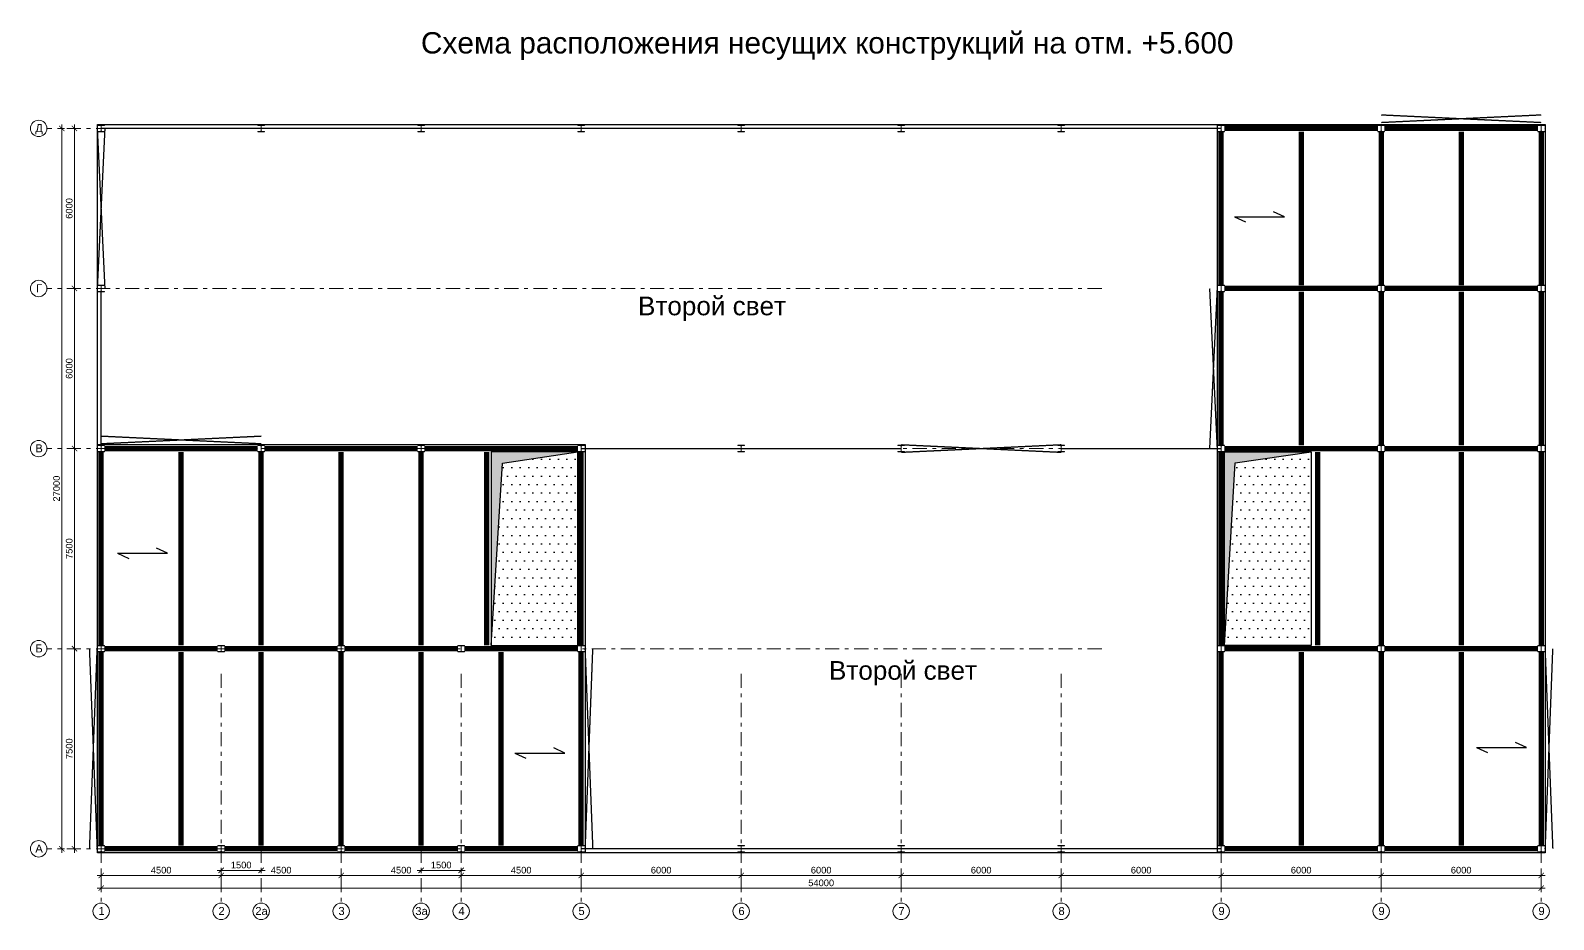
# Model space of a CAD drawing. Header units: millimetres. Extents: x -2648 to 2168491, y -277796 to 297800.
# Drawn here: x -2648 to 54466, y 89917 to 123238 of the extents above; entities that cross this region are included whole.
import ezdxf
from ezdxf.enums import TextEntityAlignment as Align

# ---------------------------------------------------------------- set-up
doc = ezdxf.new("R2010")
doc.units = ezdxf.units.MM
doc.linetypes.add('Штрихштриховая', pattern=[1093.611073, 529.166651, -211.666656, 141.111112, -211.666656])
doc.layers.get('0').update_dxf_attribs({"lineweight": 0})
doc.layers.get('Defpoints').update_dxf_attribs({"color": 252})
doc.layers.add('Axes', color=1, linetype='Continuous')
doc.layers.add('Text', color=7, linetype='Continuous')
for name, color, linetype, lineweight in [('Beams main', 162, 'Continuous', 30), ('Beams secondary', 1, 'Continuous', 30), ('Bracing', 6, 'Continuous', 0), ('Columns', 7, 'Continuous', 0), ('Dimension axis', 152, 'Continuous', 0), ('я_12', 1, 'Continuous', 20)]:
    doc.layers.add(name, color=color, linetype=linetype, lineweight=lineweight)
doc.styles.add('SPDS', font='romans.shx', dxfattribs={"width": 0.8, "oblique": 10})
doc.styles.get("Standard").update_dxf_attribs({"font": 'arial.ttf'})
doc.dimstyles.new('ARKO_TICK', dxfattribs={"dimscale": 100, "dimtxt": 2, "dimasz": 2, "dimexe": 1, "dimexo": 1, "dimgap": 1, "dimtad": 1, "dimdec": 0, "dimzin": 0, "dimdsep": 46, "dimtxsty": 'SPDS', "dimblk": 'OBLIQUE', "dimcen": 2, "dimdle": 1.5, "dimclrd": 256, "dimclre": 256, "dimclrt": 256, "dimadec": 6, "dimazin": 0, "dimtfac": 1, "dimtdec": 0, "dimtix": 1, "dimtmove": 1, "dimatfit": 3, "dimfxl": 1, "dimfxlon": 1, "dimtolj": 1, "dimtzin": 0, "dimarcsym": 0})

# ---------------------------------------------------------------- blocks, each defined once
blk = doc.blocks.new('_ArchTick')
at = {"color": 0, "linetype": 'ByBlock', "const_width": 0.15}
blk.add_lwpolyline([(-0.5, -0.5), (0.5, 0.5)], dxfattribs=at)
blk = doc.blocks.new('*D165')
at = {"layer": 'Defpoints', "color": 0, "lineweight": -2, "ltscale": 100, "transparency": 16777216}
for p in [(3, 91935), (54003, 91935), (54003, 91093)]:
    blk.add_point(p, dxfattribs=at)
at = {"layer": 'Dimension axis', "ltscale": 100, "transparency": 16777216}
for p, q in [((-147, 91093), (54153, 91093)), ((3, 91193), (3, 90993)), ((54003, 91193), (54003, 90993))]:
    blk.add_line(p, q, dxfattribs=at)
at = {"layer": 'Dimension axis', "ltscale": 100, "transparency": 16777216, "xscale": 200, "yscale": 200, "zscale": 200, "rotation": 180}
blk.add_blockref('_ArchTick', (3, 91093), dxfattribs=at)
at = {"layer": 'Dimension axis', "ltscale": 100, "transparency": 16777216, "xscale": 200, "yscale": 200, "zscale": 200}
blk.add_blockref('_ArchTick', (54003, 91093), dxfattribs=at)
at = {"layer": 'Dimension axis', "ltscale": 100, "transparency": 16777216, "insert": (27003, 91290), "char_height": 300, "attachment_point": 5, "bg_fill": 3, "box_fill_scale": 1.1, "bg_fill_color": 256, "bg_fill_true_color": 13158600, "bg_fill_transparency": 0}
blk.add_mtext('\\A1;{\\H0.83333x;54000}', dxfattribs=at)
blk = doc.blocks.new('*D166')
at = {"layer": 'Defpoints', "color": 0, "lineweight": -2, "ltscale": 100, "transparency": 16777216}
for p in [(3, 91935), (3, 91568), (4503, 91935)]:
    blk.add_point(p, dxfattribs=at)
at = {"layer": 'Dimension axis', "ltscale": 100, "transparency": 16777216}
for p, q in [((4653, 91568), (-147, 91568)), ((3, 91668), (3, 91468)), ((4503, 91668), (4503, 91468))]:
    blk.add_line(p, q, dxfattribs=at)
at = {"layer": 'Dimension axis', "ltscale": 100, "transparency": 16777216, "xscale": 200, "yscale": 200, "zscale": 200, "rotation": 180}
blk.add_blockref('_ArchTick', (3, 91568), dxfattribs=at)
at = {"layer": 'Dimension axis', "ltscale": 100, "transparency": 16777216, "xscale": 200, "yscale": 200, "zscale": 200}
blk.add_blockref('_ArchTick', (4503, 91568), dxfattribs=at)
at = {"layer": 'Dimension axis', "ltscale": 100, "transparency": 16777216, "insert": (2253, 91766), "char_height": 300, "attachment_point": 5, "bg_fill": 3, "box_fill_scale": 1.1, "bg_fill_color": 256, "bg_fill_true_color": 13158600, "bg_fill_transparency": 0}
blk.add_mtext('\\A1;{\\H0.83333x;4500}', dxfattribs=at)
blk = doc.blocks.new('*U249')
at = {"layer": 'я_12', "linetype": 'Штрихштриховая'}
blk.add_line((0, 8594), (0, 0), dxfattribs=at)
at = {"layer": 'я_12', "linetype": 'Continuous', "ltscale": 5}
blk.add_circle((0, -308), 308, dxfattribs=at)
blk = doc.blocks.new('*D168')
at = {"layer": 'Defpoints', "color": 0, "lineweight": -2, "ltscale": 100, "transparency": 16777216}
for p in [(4503, 91935), (4503, 91568), (9003, 91935)]:
    blk.add_point(p, dxfattribs=at)
at = {"layer": 'Dimension axis', "ltscale": 100, "transparency": 16777216}
for p, q in [((9153, 91568), (4353, 91568)), ((4503, 91668), (4503, 91468)), ((9003, 91668), (9003, 91468))]:
    blk.add_line(p, q, dxfattribs=at)
at = {"layer": 'Dimension axis', "ltscale": 100, "transparency": 16777216, "xscale": 200, "yscale": 200, "zscale": 200, "rotation": 180}
blk.add_blockref('_ArchTick', (4503, 91568), dxfattribs=at)
at = {"layer": 'Dimension axis', "ltscale": 100, "transparency": 16777216, "xscale": 200, "yscale": 200, "zscale": 200}
blk.add_blockref('_ArchTick', (9003, 91568), dxfattribs=at)
at = {"layer": 'Dimension axis', "ltscale": 100, "transparency": 16777216, "insert": (6753, 91766), "char_height": 300, "attachment_point": 5, "bg_fill": 3, "box_fill_scale": 1.1, "bg_fill_color": 256, "bg_fill_true_color": 13158600, "bg_fill_transparency": 0}
blk.add_mtext('\\A1;{\\H0.83333x;4500}', dxfattribs=at)
blk = doc.blocks.new('*D169')
at = {"layer": 'Defpoints', "color": 0, "lineweight": -2, "ltscale": 100, "transparency": 16777216}
for p in [(9003, 91935), (9003, 91568), (13503, 91935)]:
    blk.add_point(p, dxfattribs=at)
at = {"layer": 'Dimension axis', "ltscale": 100, "transparency": 16777216}
for p, q in [((13653, 91568), (8853, 91568)), ((9003, 91668), (9003, 91468)), ((13503, 91668), (13503, 91468))]:
    blk.add_line(p, q, dxfattribs=at)
at = {"layer": 'Dimension axis', "ltscale": 100, "transparency": 16777216, "xscale": 200, "yscale": 200, "zscale": 200, "rotation": 180}
blk.add_blockref('_ArchTick', (9003, 91568), dxfattribs=at)
at = {"layer": 'Dimension axis', "ltscale": 100, "transparency": 16777216, "xscale": 200, "yscale": 200, "zscale": 200}
blk.add_blockref('_ArchTick', (13503, 91568), dxfattribs=at)
at = {"layer": 'Dimension axis', "ltscale": 100, "transparency": 16777216, "insert": (11253, 91766), "char_height": 300, "attachment_point": 5, "bg_fill": 3, "box_fill_scale": 1.1, "bg_fill_color": 256, "bg_fill_true_color": 13158600, "bg_fill_transparency": 0}
blk.add_mtext('\\A1;{\\H0.83333x;4500}', dxfattribs=at)
blk = doc.blocks.new('*D170')
at = {"layer": 'Defpoints', "color": 0, "lineweight": -2, "ltscale": 100, "transparency": 16777216}
for p in [(13503, 91935), (13503, 91568), (18003, 91935)]:
    blk.add_point(p, dxfattribs=at)
at = {"layer": 'Dimension axis', "ltscale": 100, "transparency": 16777216}
for p, q in [((18153, 91568), (13353, 91568)), ((13503, 91668), (13503, 91468)), ((18003, 91668), (18003, 91468))]:
    blk.add_line(p, q, dxfattribs=at)
at = {"layer": 'Dimension axis', "ltscale": 100, "transparency": 16777216, "xscale": 200, "yscale": 200, "zscale": 200, "rotation": 180}
blk.add_blockref('_ArchTick', (13503, 91568), dxfattribs=at)
at = {"layer": 'Dimension axis', "ltscale": 100, "transparency": 16777216, "xscale": 200, "yscale": 200, "zscale": 200}
blk.add_blockref('_ArchTick', (18003, 91568), dxfattribs=at)
at = {"layer": 'Dimension axis', "ltscale": 100, "transparency": 16777216, "insert": (15753, 91766), "char_height": 300, "attachment_point": 5, "bg_fill": 3, "box_fill_scale": 1.1, "bg_fill_color": 256, "bg_fill_true_color": 13158600, "bg_fill_transparency": 0}
blk.add_mtext('\\A1;{\\H0.83333x;4500}', dxfattribs=at)
blk = doc.blocks.new('*D171')
at = {"layer": 'Defpoints', "color": 0, "lineweight": -2, "ltscale": 100, "transparency": 16777216}
for p in [(18003, 91935), (18003, 91568), (24003, 91935)]:
    blk.add_point(p, dxfattribs=at)
at = {"layer": 'Dimension axis', "ltscale": 100, "transparency": 16777216}
for p, q in [((24153, 91568), (17853, 91568)), ((18003, 91668), (18003, 91468)), ((24003, 91668), (24003, 91468))]:
    blk.add_line(p, q, dxfattribs=at)
at = {"layer": 'Dimension axis', "ltscale": 100, "transparency": 16777216, "xscale": 200, "yscale": 200, "zscale": 200, "rotation": 180}
blk.add_blockref('_ArchTick', (18003, 91568), dxfattribs=at)
at = {"layer": 'Dimension axis', "ltscale": 100, "transparency": 16777216, "xscale": 200, "yscale": 200, "zscale": 200}
blk.add_blockref('_ArchTick', (24003, 91568), dxfattribs=at)
at = {"layer": 'Dimension axis', "ltscale": 100, "transparency": 16777216, "insert": (21003, 91766), "char_height": 300, "attachment_point": 5, "bg_fill": 3, "box_fill_scale": 1.1, "bg_fill_color": 256, "bg_fill_true_color": 13158600, "bg_fill_transparency": 0}
blk.add_mtext('\\A1;{\\H0.83333x;6000}', dxfattribs=at)
blk = doc.blocks.new('*D172')
at = {"layer": 'Defpoints', "color": 0, "lineweight": -2, "ltscale": 100, "transparency": 16777216}
for p in [(24003, 91935), (24003, 91568), (30003, 91935)]:
    blk.add_point(p, dxfattribs=at)
at = {"layer": 'Dimension axis', "ltscale": 100, "transparency": 16777216}
for p, q in [((30153, 91568), (23853, 91568)), ((24003, 91668), (24003, 91468)), ((30003, 91668), (30003, 91468))]:
    blk.add_line(p, q, dxfattribs=at)
at = {"layer": 'Dimension axis', "ltscale": 100, "transparency": 16777216, "xscale": 200, "yscale": 200, "zscale": 200, "rotation": 180}
blk.add_blockref('_ArchTick', (24003, 91568), dxfattribs=at)
at = {"layer": 'Dimension axis', "ltscale": 100, "transparency": 16777216, "xscale": 200, "yscale": 200, "zscale": 200}
blk.add_blockref('_ArchTick', (30003, 91568), dxfattribs=at)
at = {"layer": 'Dimension axis', "ltscale": 100, "transparency": 16777216, "insert": (27003, 91766), "char_height": 300, "attachment_point": 5, "bg_fill": 3, "box_fill_scale": 1.1, "bg_fill_color": 256, "bg_fill_true_color": 13158600, "bg_fill_transparency": 0}
blk.add_mtext('\\A1;{\\H0.83333x;6000}', dxfattribs=at)
blk = doc.blocks.new('*D173')
at = {"layer": 'Defpoints', "color": 0, "lineweight": -2, "ltscale": 100, "transparency": 16777216}
for p in [(30003, 91935), (30003, 91568), (36003, 91935)]:
    blk.add_point(p, dxfattribs=at)
at = {"layer": 'Dimension axis', "ltscale": 100, "transparency": 16777216}
for p, q in [((36153, 91568), (29853, 91568)), ((30003, 91668), (30003, 91468)), ((36003, 91668), (36003, 91468))]:
    blk.add_line(p, q, dxfattribs=at)
at = {"layer": 'Dimension axis', "ltscale": 100, "transparency": 16777216, "xscale": 200, "yscale": 200, "zscale": 200, "rotation": 180}
blk.add_blockref('_ArchTick', (30003, 91568), dxfattribs=at)
at = {"layer": 'Dimension axis', "ltscale": 100, "transparency": 16777216, "xscale": 200, "yscale": 200, "zscale": 200}
blk.add_blockref('_ArchTick', (36003, 91568), dxfattribs=at)
at = {"layer": 'Dimension axis', "ltscale": 100, "transparency": 16777216, "insert": (33003, 91766), "char_height": 300, "attachment_point": 5, "bg_fill": 3, "box_fill_scale": 1.1, "bg_fill_color": 256, "bg_fill_true_color": 13158600, "bg_fill_transparency": 0}
blk.add_mtext('\\A1;{\\H0.83333x;6000}', dxfattribs=at)
blk = doc.blocks.new('*D174')
at = {"layer": 'Defpoints', "color": 0, "lineweight": -2, "ltscale": 100, "transparency": 16777216}
for p in [(36003, 91935), (36003, 91568), (42003, 91935)]:
    blk.add_point(p, dxfattribs=at)
at = {"layer": 'Dimension axis', "ltscale": 100, "transparency": 16777216}
for p, q in [((42153, 91568), (35853, 91568)), ((36003, 91668), (36003, 91468)), ((42003, 91668), (42003, 91468))]:
    blk.add_line(p, q, dxfattribs=at)
at = {"layer": 'Dimension axis', "ltscale": 100, "transparency": 16777216, "xscale": 200, "yscale": 200, "zscale": 200, "rotation": 180}
blk.add_blockref('_ArchTick', (36003, 91568), dxfattribs=at)
at = {"layer": 'Dimension axis', "ltscale": 100, "transparency": 16777216, "xscale": 200, "yscale": 200, "zscale": 200}
blk.add_blockref('_ArchTick', (42003, 91568), dxfattribs=at)
at = {"layer": 'Dimension axis', "ltscale": 100, "transparency": 16777216, "insert": (39003, 91766), "char_height": 300, "attachment_point": 5, "bg_fill": 3, "box_fill_scale": 1.1, "bg_fill_color": 256, "bg_fill_true_color": 13158600, "bg_fill_transparency": 0}
blk.add_mtext('\\A1;{\\H0.83333x;6000}', dxfattribs=at)
blk = doc.blocks.new('*D175')
at = {"layer": 'Defpoints', "color": 0, "lineweight": -2, "ltscale": 100, "transparency": 16777216}
for p in [(42003, 91935), (42003, 91568), (48003, 91935)]:
    blk.add_point(p, dxfattribs=at)
at = {"layer": 'Dimension axis', "ltscale": 100, "transparency": 16777216}
for p, q in [((48153, 91568), (41853, 91568)), ((42003, 91668), (42003, 91468)), ((48003, 91668), (48003, 91468))]:
    blk.add_line(p, q, dxfattribs=at)
at = {"layer": 'Dimension axis', "ltscale": 100, "transparency": 16777216, "xscale": 200, "yscale": 200, "zscale": 200, "rotation": 180}
blk.add_blockref('_ArchTick', (42003, 91568), dxfattribs=at)
at = {"layer": 'Dimension axis', "ltscale": 100, "transparency": 16777216, "xscale": 200, "yscale": 200, "zscale": 200}
blk.add_blockref('_ArchTick', (48003, 91568), dxfattribs=at)
at = {"layer": 'Dimension axis', "ltscale": 100, "transparency": 16777216, "insert": (45003, 91766), "char_height": 300, "attachment_point": 5, "bg_fill": 3, "box_fill_scale": 1.1, "bg_fill_color": 256, "bg_fill_true_color": 13158600, "bg_fill_transparency": 0}
blk.add_mtext('\\A1;{\\H0.83333x;6000}', dxfattribs=at)
blk = doc.blocks.new('*D176')
at = {"layer": 'Defpoints', "color": 0, "lineweight": -2, "ltscale": 100, "transparency": 16777216}
for p in [(48003, 91935), (48003, 91568), (54003, 91935)]:
    blk.add_point(p, dxfattribs=at)
at = {"layer": 'Dimension axis', "ltscale": 100, "transparency": 16777216}
for p, q in [((54153, 91568), (47853, 91568)), ((48003, 91668), (48003, 91468)), ((54003, 91668), (54003, 91468))]:
    blk.add_line(p, q, dxfattribs=at)
at = {"layer": 'Dimension axis', "ltscale": 100, "transparency": 16777216, "xscale": 200, "yscale": 200, "zscale": 200, "rotation": 180}
blk.add_blockref('_ArchTick', (48003, 91568), dxfattribs=at)
at = {"layer": 'Dimension axis', "ltscale": 100, "transparency": 16777216, "xscale": 200, "yscale": 200, "zscale": 200}
blk.add_blockref('_ArchTick', (54003, 91568), dxfattribs=at)
at = {"layer": 'Dimension axis', "ltscale": 100, "transparency": 16777216, "insert": (51003, 91766), "char_height": 300, "attachment_point": 5, "bg_fill": 3, "box_fill_scale": 1.1, "bg_fill_color": 256, "bg_fill_true_color": 13158600, "bg_fill_transparency": 0}
blk.add_mtext('\\A1;{\\H0.83333x;6000}', dxfattribs=at)
blk = doc.blocks.new('*D177')
at = {"layer": 'Defpoints', "color": 0, "lineweight": -2, "ltscale": 100, "transparency": 16777216}
for p in [(4503, 92126), (6003, 92126), (4503, 91759)]:
    blk.add_point(p, dxfattribs=at)
at = {"layer": 'Dimension axis', "ltscale": 100, "transparency": 16777216}
for p, q in [((6153, 91759), (4353, 91759)), ((4503, 91859), (4503, 91659)), ((6003, 91859), (6003, 91659))]:
    blk.add_line(p, q, dxfattribs=at)
at = {"layer": 'Dimension axis', "ltscale": 100, "transparency": 16777216, "xscale": 200, "yscale": 200, "zscale": 200, "rotation": 180}
blk.add_blockref('_ArchTick', (4503, 91759), dxfattribs=at)
at = {"layer": 'Dimension axis', "ltscale": 100, "transparency": 16777216, "xscale": 200, "yscale": 200, "zscale": 200}
blk.add_blockref('_ArchTick', (6003, 91759), dxfattribs=at)
at = {"layer": 'Dimension axis', "ltscale": 100, "transparency": 16777216, "insert": (5253, 91957), "char_height": 300, "attachment_point": 5, "bg_fill": 3, "box_fill_scale": 1.1, "bg_fill_color": 256, "bg_fill_true_color": 13158600, "bg_fill_transparency": 0}
blk.add_mtext('\\A1;{\\H0.83333x;1500}', dxfattribs=at)
blk = doc.blocks.new('*D178')
at = {"layer": 'Defpoints', "color": 0, "lineweight": -2, "ltscale": 100, "transparency": 16777216}
for p in [(12003, 92126), (13503, 92126), (12003, 91759)]:
    blk.add_point(p, dxfattribs=at)
at = {"layer": 'Dimension axis', "ltscale": 100, "transparency": 16777216}
for p, q in [((13653, 91759), (11853, 91759)), ((12003, 91859), (12003, 91659)), ((13503, 91859), (13503, 91659))]:
    blk.add_line(p, q, dxfattribs=at)
at = {"layer": 'Dimension axis', "ltscale": 100, "transparency": 16777216, "xscale": 200, "yscale": 200, "zscale": 200, "rotation": 180}
blk.add_blockref('_ArchTick', (12003, 91759), dxfattribs=at)
at = {"layer": 'Dimension axis', "ltscale": 100, "transparency": 16777216, "xscale": 200, "yscale": 200, "zscale": 200}
blk.add_blockref('_ArchTick', (13503, 91759), dxfattribs=at)
at = {"layer": 'Dimension axis', "ltscale": 100, "transparency": 16777216, "insert": (12753, 91957), "char_height": 300, "attachment_point": 5, "bg_fill": 3, "box_fill_scale": 1.1, "bg_fill_color": 256, "bg_fill_true_color": 13158600, "bg_fill_transparency": 0}
blk.add_mtext('\\A1;{\\H0.83333x;1500}', dxfattribs=at)
blk = doc.blocks.new('*D179')
at = {"layer": 'Defpoints', "color": 0, "lineweight": -2, "ltscale": 100, "transparency": 16777216}
for p in [(-1473, 119568), (-631, 119568), (-631, 92568)]:
    blk.add_point(p, dxfattribs=at)
at = {"layer": 'Dimension axis', "ltscale": 100, "transparency": 16777216}
for p, q in [((-1373, 119568), (-1573, 119568)), ((-1473, 92418), (-1473, 119718)), ((-1373, 92568), (-1573, 92568))]:
    blk.add_line(p, q, dxfattribs=at)
at = {"layer": 'Dimension axis', "ltscale": 100, "transparency": 16777216, "xscale": 200, "yscale": 200, "zscale": 200}
for p, rotation in [((-1473, 119568), 90), ((-1473, 92568), 270)]:
    blk.add_blockref('_ArchTick', p, dxfattribs=dict(at, rotation=rotation))
at = {"layer": 'Dimension axis', "ltscale": 100, "transparency": 16777216, "insert": (-1670, 106068), "char_height": 300, "attachment_point": 5, "rotation": 90, "bg_fill": 3, "box_fill_scale": 1.1, "bg_fill_color": 256, "bg_fill_true_color": 13158600, "bg_fill_transparency": 0}
blk.add_mtext('\\A1;{\\H0.83333x;27000}', dxfattribs=at)
blk = doc.blocks.new('*D180')
at = {"layer": 'Defpoints', "color": 0, "lineweight": -2, "ltscale": 100, "transparency": 16777216}
for p in [(-631, 100068), (-997, 92568), (-631, 92568)]:
    blk.add_point(p, dxfattribs=at)
at = {"layer": 'Dimension axis', "ltscale": 100, "transparency": 16777216}
for p, q in [((-897, 100068), (-1097, 100068)), ((-997, 100218), (-997, 92418)), ((-897, 92568), (-1097, 92568))]:
    blk.add_line(p, q, dxfattribs=at)
at = {"layer": 'Dimension axis', "ltscale": 100, "transparency": 16777216, "xscale": 200, "yscale": 200, "zscale": 200}
for p, rotation in [((-997, 100068), 90), ((-997, 92568), 270)]:
    blk.add_blockref('_ArchTick', p, dxfattribs=dict(at, rotation=rotation))
at = {"layer": 'Dimension axis', "ltscale": 100, "transparency": 16777216, "insert": (-1195, 96318), "char_height": 300, "attachment_point": 5, "rotation": 90, "bg_fill": 3, "box_fill_scale": 1.1, "bg_fill_color": 256, "bg_fill_true_color": 13158600, "bg_fill_transparency": 0}
blk.add_mtext('\\A1;{\\H0.83333x;7500}', dxfattribs=at)
blk = doc.blocks.new('*U250')
at = {"layer": 'я_12', "linetype": 'Штрихштриховая'}
blk.add_line((39554, 0), (0, 0), dxfattribs=at)
at = {"layer": 'я_12', "linetype": 'Continuous', "ltscale": 5}
blk.add_circle((-308, 0), 308, dxfattribs=at)
blk = doc.blocks.new('*D182')
at = {"layer": 'Defpoints', "color": 0, "lineweight": -2, "ltscale": 100, "transparency": 16777216}
for p in [(-631, 107568), (-997, 100068), (-631, 100068)]:
    blk.add_point(p, dxfattribs=at)
at = {"layer": 'Dimension axis', "ltscale": 100, "transparency": 16777216}
for p, q in [((-897, 107568), (-1097, 107568)), ((-997, 107718), (-997, 99918)), ((-897, 100068), (-1097, 100068))]:
    blk.add_line(p, q, dxfattribs=at)
at = {"layer": 'Dimension axis', "ltscale": 100, "transparency": 16777216, "xscale": 200, "yscale": 200, "zscale": 200}
for p, rotation in [((-997, 107568), 90), ((-997, 100068), 270)]:
    blk.add_blockref('_ArchTick', p, dxfattribs=dict(at, rotation=rotation))
at = {"layer": 'Dimension axis', "ltscale": 100, "transparency": 16777216, "insert": (-1195, 103818), "char_height": 300, "attachment_point": 5, "rotation": 90, "bg_fill": 3, "box_fill_scale": 1.1, "bg_fill_color": 256, "bg_fill_true_color": 13158600, "bg_fill_transparency": 0}
blk.add_mtext('\\A1;{\\H0.83333x;7500}', dxfattribs=at)
blk = doc.blocks.new('*D183')
at = {"layer": 'Defpoints', "color": 0, "lineweight": -2, "ltscale": 100, "transparency": 16777216}
for p in [(-631, 113568), (-997, 107568), (-631, 107568)]:
    blk.add_point(p, dxfattribs=at)
at = {"layer": 'Dimension axis', "ltscale": 100, "transparency": 16777216}
for p, q in [((-997, 113718), (-997, 107418)), ((-897, 113568), (-1097, 113568)), ((-897, 107568), (-1097, 107568))]:
    blk.add_line(p, q, dxfattribs=at)
at = {"layer": 'Dimension axis', "ltscale": 100, "transparency": 16777216, "xscale": 200, "yscale": 200, "zscale": 200}
for p, rotation in [((-997, 113568), 90), ((-997, 107568), 270)]:
    blk.add_blockref('_ArchTick', p, dxfattribs=dict(at, rotation=rotation))
at = {"layer": 'Dimension axis', "ltscale": 100, "transparency": 16777216, "insert": (-1195, 110568), "char_height": 300, "attachment_point": 5, "rotation": 90, "bg_fill": 3, "box_fill_scale": 1.1, "bg_fill_color": 256, "bg_fill_true_color": 13158600, "bg_fill_transparency": 0}
blk.add_mtext('\\A1;{\\H0.83333x;6000}', dxfattribs=at)
blk = doc.blocks.new('*D184')
at = {"layer": 'Defpoints', "color": 0, "lineweight": -2, "ltscale": 100, "transparency": 16777216}
for p in [(-631, 119568), (-997, 113568), (-631, 113568)]:
    blk.add_point(p, dxfattribs=at)
at = {"layer": 'Dimension axis', "ltscale": 100, "transparency": 16777216}
for p, q in [((-897, 119568), (-1097, 119568)), ((-997, 119718), (-997, 113418)), ((-897, 113568), (-1097, 113568))]:
    blk.add_line(p, q, dxfattribs=at)
at = {"layer": 'Dimension axis', "ltscale": 100, "transparency": 16777216, "xscale": 200, "yscale": 200, "zscale": 200}
for p, rotation in [((-997, 119568), 90), ((-997, 113568), 270)]:
    blk.add_blockref('_ArchTick', p, dxfattribs=dict(at, rotation=rotation))
at = {"layer": 'Dimension axis', "ltscale": 100, "transparency": 16777216, "insert": (-1195, 116568), "char_height": 300, "attachment_point": 5, "rotation": 90, "bg_fill": 3, "box_fill_scale": 1.1, "bg_fill_color": 256, "bg_fill_true_color": 13158600, "bg_fill_transparency": 0}
blk.add_mtext('\\A1;{\\H0.83333x;6000}', dxfattribs=at)
blk = doc.blocks.new('*U186')
at = {"layer": 'Columns', "lineweight": -2, "ltscale": 100}
h = blk.add_hatch(color=256, dxfattribs=at)
h.dxf.hatch_style = 1
h.paths.add_polyline_path([(0, 123), (-124.5, 123), (-124.5, 111), (-20, 111, -0.4142136), (-4, 95), (-4, -95, -0.4142136), (-20, -111), (-124.5, -111), (-124.5, -123), (0, -123)])
h.paths.add_polyline_path([(124.5, 123), (0, 123), (0, -123), (124.5, -123), (124.5, -111), (20, -111, -0.4142136), (4, -95), (4, 95, -0.4142136), (20, 111), (124.5, 111)])
at = {"lineweight": -2, "ltscale": 100}
for p, q in [((-124.5, 0), (-124.5, 0)), ((124.5, 0), (124.5, 0))]:
    blk.add_line(p, q, dxfattribs=at)
at = {"layer": 'Columns'}
for p, q in [((-124.5, 123), (124.5, 123)), ((-124.5, 111), (-124.5, 123)), ((-124.5, 111), (-20, 111)), ((-4, -95), (-4, 95)), ((0, -123), (0, 123)), ((4, -95), (4, 95)), ((20, 111), (124.5, 111)), ((124.5, 111), (124.5, 123)), ((-124.5, -111), (-20, -111)), ((-124.5, -123), (-124.5, -111)), ((-124.5, -123), (124.5, -123)), ((20, -111), (124.5, -111)), ((124.5, -123), (124.5, -111))]:
    blk.add_line(p, q, dxfattribs=at)
for centre, start, end in [((-20, 95), 0, 90), ((20, 95), 90, 180), ((-20, -95), 270, 0), ((20, -95), 180, 270)]:
    blk.add_arc(centre, 16, start, end, dxfattribs=at)
blk = doc.blocks.new('Slab direction')
at = {"lineweight": -2, "ltscale": 100}
for p, q in [((619, 11077), (2493, 11077)), ((619, 11077), (1033, 10885)), ((2493, 11077), (2080, 11268))]:
    blk.add_line(p, q, dxfattribs=at)

msp = doc.modelspace()

# ---------------------------------------------------------------- hatches: boundary and pattern name
at = {"lineweight": -2, "ltscale": 100}
h = msp.add_hatch(color=256, dxfattribs=at)
h.dxf.hatch_style = 1
h.paths.add_polyline_path([(17878, 107445.1), (14627, 107445.1), (14627, 100191.1), (15053.1, 107025.6)])
h = msp.add_hatch(dxfattribs=at)
h.set_pattern_fill('DOTS', color=256, scale=200)
h.set_pattern_definition([(0, (2.54, 92568.1), (158.75, 317.5), [0, -317.5])])
h.paths.add_polyline_path([(17878, 107445.1), (15053.1, 107025.6), (14627, 100191.1), (17878, 100191.1)])
h = msp.add_hatch(color=256, dxfattribs=at)
h.dxf.hatch_style = 1
h.paths.add_polyline_path([(45378, 107445.1), (42127, 107445.1), (42127, 100191.1), (42533, 107030.1)])
h = msp.add_hatch(dxfattribs=at)
h.set_pattern_fill('DOTS', color=256, scale=200)
h.set_pattern_definition([(0, (27502.54, 92568.1), (158.75, 317.5), [0, -317.5])])
h.paths.add_polyline_path([(45378, 107445.1), (42533, 107030.1), (42127, 100191.1), (45378, 100191.1)])

# ---------------------------------------------------------------- linework, layer by layer
for p, q in [((15053.1, 107025.6), (17878, 107445.1)), ((42533, 107030.1), (45378, 107445.1)), ((14627, 100191.1), (15053.1, 107025.6)), ((42127, 100191.1), (42533, 107030.1))]:
    msp.add_line(p, q, dxfattribs=at)
for points in [[(41864.8, 119707.4), (54158, 119707.4), (54158, 92411.4), (41864.8, 92411.4)], [(17878, 107445.1), (14627, 107445.1), (14627, 100191.1), (17878, 100191.1)], [(42127, 107445.1), (45378, 107445.1), (45378, 100191.1), (42127, 100191.1)]]:
    msp.add_lwpolyline(points, close=True, dxfattribs=at)
at = {"layer": 'Beams main', "lineweight": -2, "ltscale": 100, "const_width": 200}
for points in [[(42127, 119568.1), (47878, 119568.1)], [(48127, 119568.1), (53878, 119568.1)], [(42127, 113568.1), (47878, 113568.1)], [(48127, 113568.1), (53878, 113568.1)], [(127, 107568.1), (5878, 107568.1)], [(6127, 107568.1), (11878, 107568.1)], [(12127, 107568.1), (17878, 107568.1)], [(42127, 107568.1), (47878, 107568.1)], [(48127, 107568.1), (53878, 107568.1)], [(127, 100068.1), (4378, 100068.1)], [(4627, 100068.1), (8878, 100068.1)], [(9127, 100068.1), (13378, 100068.1)], [(13627, 100068.1), (17878, 100068.1)], [(42127, 100068.1), (47878, 100068.1)], [(48127, 100068.1), (53878, 100068.1)], [(127, 92568.1), (4378, 92568.1)], [(4627, 92568.1), (8878, 92568.1)], [(9127, 92568.1), (13378, 92568.1)], [(13627, 92568.1), (17878, 92568.1)], [(42127, 92568.1), (47878, 92568.1)], [(48127, 92568.1), (53878, 92568.1)]]:
    msp.add_lwpolyline(points, dxfattribs=at)
at = {"layer": 'Beams secondary', "lineweight": -2, "ltscale": 100, "const_width": 200}
for points in [[(42002.5, 119445.1), (42002.5, 113691.1)], [(45002.5, 119445.1), (45002.5, 113691.1)], [(48002.5, 119445.1), (48002.5, 113691.1)], [(51002.5, 119445.1), (51002.5, 113691.1)], [(54002.5, 119445.1), (54002.5, 113691.1)], [(42002.5, 113445.1), (42002.5, 107691.1)], [(45002.5, 113445.1), (45002.5, 107691.1)], [(48002.5, 113445.1), (48002.5, 107691.1)], [(51002.5, 113445.1), (51002.5, 107691.1)], [(54002.5, 113445.1), (54002.5, 107691.1)], [(2.5, 100191.1), (2.5, 107445.1)], [(3002.5, 100191.1), (3002.5, 107445.1)], [(6002.5, 100191.1), (6002.5, 107445.1)], [(9002.5, 100191.1), (9002.5, 107445.1)], [(12002.5, 100191.1), (12002.5, 107445.1)], [(14462.1, 100191.1), (14462.1, 107445.1)], [(18002.5, 100191.1), (18002.5, 107445.1)], [(42002.5, 107445.1), (42002.5, 100191.1)], [(45622.5, 107445.1), (45622.5, 100191.1)], [(48002.5, 107445.1), (48002.5, 100191.1)], [(51002.5, 107445.1), (51002.5, 100191.1)], [(54002.5, 107445.1), (54002.5, 100191.1)], [(2.5, 92691.1), (2.5, 99945.1)], [(3002.5, 92691.1), (3002.5, 99945.1)], [(6002.5, 92691.1), (6002.5, 99945.1)], [(9002.5, 92691.1), (9002.5, 99945.1)], [(12002.5, 92691.1), (12002.5, 99945.1)], [(15002.5, 92691.1), (15002.5, 99945.1)], [(18002.5, 92691.1), (18002.5, 99945.1)], [(42002.5, 99945.1), (42002.5, 92691.1)], [(45002.5, 99945.1), (45002.5, 92691.1)], [(48002.5, 99945.1), (48002.5, 92691.1)], [(51002.5, 99945.1), (51002.5, 92691.1)], [(54002.5, 99945.1), (54002.5, 92691.1)]]:
    msp.add_lwpolyline(points, dxfattribs=at)
at = {"layer": 'Bracing', "lineweight": -2, "ltscale": 100, "const_width": 50}
for points in [[(48002.5, 120073.4), (54002.5, 119788.5)], [(54002.5, 120073.4), (48002.5, 119788.5)], [(145, 119568.1), (-139.9, 113568.1)], [(145, 113568.1), (-139.9, 119568.1)], [(6.5, 119568.1), (41998.5, 119568.1)], [(2.5, 113445.1), (2.5, 107691.1)], [(41856.1, 113568.1), (41571.2, 107568.1)], [(41856.1, 107568.1), (41571.2, 113568.1)], [(6.5, 108033.5), (6006.5, 107748.6)], [(6006.5, 108033.5), (6.5, 107748.6)], [(18006.5, 107568.1), (29998.5, 107568.1)], [(30006.5, 107710.6), (36006.5, 107425.7)], [(36006.5, 107710.6), (30006.5, 107425.7)], [(36006.5, 107568.1), (41998.5, 107568.1)], [(18151.3, 92568.1), (18436.3, 100066.8)], [(18151.3, 100066.8), (18441.2, 92568.1)], [(54151.3, 92568.1), (54436.3, 100066.8)], [(54151.3, 100066.8), (54441.2, 92568.1)], [(18006.5, 92568.1), (41998.5, 92568.1)]]:
    msp.add_lwpolyline(points, dxfattribs=at)

# ---------------------------------------------------------------- block references
at = {"lineweight": -2}
for p in [(41886.4, 105176.8), (2.5, 92568.1), (50961.8, 85286.8), (14896.9, 85079.1)]:
    msp.add_blockref('Slab direction', p, dxfattribs=at)
at = {"layer": 'Columns', "lineweight": -2}
for p in [(2.5, 119568.1), (6002.5, 119568.1), (12002.5, 119568.1), (18002.5, 119568.1), (24002.5, 119568.1), (30002.5, 119568.1), (36002.5, 119568.1), (42002.5, 119568.1), (48002.5, 119568.1), (54002.5, 119568.1), (2.5, 113568.1), (42002.5, 113568.1), (48002.5, 113568.1), (54002.5, 113568.1), (2.5, 107568.1), (6002.5, 107568.1), (12002.5, 107568.1), (18002.5, 107568.1), (24002.5, 107568.1), (30002.5, 107568.1), (36002.5, 107568.1), (42002.5, 107568.1), (48002.5, 107568.1), (54002.5, 107568.1), (2.5, 100068.1), (4502.5, 100068.1), (9002.5, 100068.1), (13502.5, 100068.1), (18002.5, 100068.1), (42002.5, 100068.1), (48002.5, 100068.1), (54002.5, 100068.1), (2.5, 92568.1), (4502.5, 92568.1), (9002.5, 92568.1), (13502.5, 92568.1), (18002.5, 92568.1), (24002.5, 92568.1), (30002.5, 92568.1), (36002.5, 92568.1), (42002.5, 92568.1), (48002.5, 92568.1), (54002.5, 92568.1)]:
    msp.add_blockref('*U186', p, dxfattribs=at)

# ---------------------------------------------------------------- texts
at = {"layer": 'Axes'}
for s, p in [('Д', (-2325.4, 119428.3)), ('Г', (-2325.4, 113428.3)), ('В', (-2325.4, 107428.3)), ('Б', (-2325.4, 99928.3)), ('А', (-2325.4, 92428.3)), ('1', (17.3, 90085.6)), ('2', (4517.3, 90085.6)), ('2а', (6017.3, 90085.6)), ('3', (9017.3, 90085.6)), ('3а', (12017.3, 90085.6)), ('4', (13517.3, 90085.6)), ('5', (18017.3, 90085.6)), ('6', (24017.3, 90085.6)), ('7', (30017.3, 90085.6)), ('8', (36017.3, 90085.6)), ('9', (42017.3, 90085.6)), ('9', (48017.3, 90085.6)), ('9', (54017.3, 90085.6))]:
    msp.add_text(s, height=300, dxfattribs=at).set_placement(p, align=Align.CENTER)
at = {"layer": 'Text', "attachment_point": 5}
for s, insert, char_height in [('Схема расположения несущих конструкций на отм. +5.600', (27230.1, 122654.8), 800), ('Второй свет', (22909.3, 112808.4), 700), ('Второй свет', (30070.9, 99149.4), 700)]:
    msp.add_mtext(s, dxfattribs=dict(at, insert=insert, char_height=char_height))

# ---------------------------------------------------------------- dimensions: what is measured, and where the dimension line sits
at = {"layer": 'Dimension axis', "ltscale": 100}
for base, p1, p2, angle, picture, middle in [((-1472.8, 119568.1), (-630.8, 92568.1), (-630.8, 119568.1), 90, '*D179', (-1472.8, 106068.1)), ((54002.5, 91092.7), (2.5, 91934.7), (54002.5, 91934.7), 180, '*D165', (27002.5, 91092.7))]:
    dim = msp.add_linear_dim(base=base, p1=p1, p2=p2, angle=angle, text='{\\H0.83333x;<>}', dimstyle='ARKO_TICK', override={"dimtxt": 3, "dimgap": 0.7, "dimtxsty": 'Standard', "dimblk1": 'ArchTick', "dimblk2": 'ArchTick', "dimsah": 1, "dimtmove": 0, "dimtfill": 1, "dimlwd": 65535, "dimlwe": 65535, "dimarcsym": 2}, dxfattribs=at)
    dim.commit()
    dim.dimension.update_dxf_attribs({"geometry": picture, "text_midpoint": middle, "dimtype": 160})

# ---------------------------------------------------------------- next in the draw order: block references
at = {"layer": 'Axes', "lineweight": -2, "ltscale": 100}
for name, p in [('*U250', (-2032.2, 119568.1)), ('*U250', (-2032.2, 113568.1)), ('*U250', (-2032.2, 107568.1)), ('*U249', (6002.5, 90533.4)), ('*U249', (9002.5, 90533.4)), ('*U249', (12002.5, 90533.4)), ('*U249', (13502.5, 90533.4)), ('*U249', (18002.5, 90533.4)), ('*U249', (24002.5, 90533.4)), ('*U249', (30002.5, 90533.4)), ('*U249', (36002.5, 90533.4)), ('*U249', (42002.5, 90533.4)), ('*U249', (48002.5, 90533.4)), ('*U249', (54002.5, 90533.4))]:
    msp.add_blockref(name, p, dxfattribs=at)

# ---------------------------------------------------------------- next in the draw order: dimensions: what is measured, and where the dimension line sits
at = {"layer": 'Dimension axis', "ltscale": 100}
for base, p1, p2, angle, picture, middle in [((-997.5, 92568.1), (-630.8, 100068.1), (-630.8, 92568.1), 90, '*D180', (-1195.1, 96318.1)), ((2.5, 91568.1), (4502.5, 91934.7), (2.5, 91934.7), 180, '*D166', (2252.5, 91765.8))]:
    dim = msp.add_linear_dim(base=base, p1=p1, p2=p2, angle=angle, text='{\\H0.83333x;<>}', dimstyle='ARKO_TICK', override={"dimtxt": 3, "dimgap": 0.7, "dimtxsty": 'Standard', "dimblk1": 'ArchTick', "dimblk2": 'ArchTick', "dimsah": 1, "dimtfill": 1, "dimlwd": 65535, "dimlwe": 65535, "dimarcsym": 2}, dxfattribs=at)
    dim.commit()
    dim.dimension.update_dxf_attribs({"geometry": picture, "text_midpoint": middle})

# ---------------------------------------------------------------- next in the draw order: block references
at = {"layer": 'Axes', "lineweight": -2, "ltscale": 100}
for name, p in [('*U250', (-2032.2, 100068.1)), ('*U249', (2.5, 90533.4)), ('*U249', (4502.5, 90533.4))]:
    msp.add_blockref(name, p, dxfattribs=at)

# ---------------------------------------------------------------- next in the draw order: dimensions: what is measured, and where the dimension line sits
at = {"layer": 'Dimension axis', "ltscale": 100}
for base, p1, p2, angle, picture, middle in [((-997.5, 100068.1), (-630.8, 107568.1), (-630.8, 100068.1), 90, '*D182', (-1195.1, 103818.1)), ((4502.5, 91568.1), (9002.5, 91934.7), (4502.5, 91934.7), 180, '*D168', (6752.5, 91765.8))]:
    dim = msp.add_linear_dim(base=base, p1=p1, p2=p2, angle=angle, text='{\\H0.83333x;<>}', dimstyle='ARKO_TICK', override={"dimtxt": 3, "dimgap": 0.7, "dimtxsty": 'Standard', "dimblk1": 'ArchTick', "dimblk2": 'ArchTick', "dimsah": 1, "dimtfill": 1, "dimlwd": 65535, "dimlwe": 65535, "dimarcsym": 2}, dxfattribs=at)
    dim.commit()
    dim.dimension.update_dxf_attribs({"geometry": picture, "text_midpoint": middle})

# ---------------------------------------------------------------- next in the draw order: linework, layer by layer
at = {"layer": 'Bracing', "lineweight": -2, "ltscale": 100, "const_width": 50}
for points in [[(-434.9, 92568.1), (-150, 100066.8)], [(-434.9, 100066.8), (-145, 92568.1)]]:
    msp.add_lwpolyline(points, dxfattribs=at)

# ---------------------------------------------------------------- next in the draw order: dimensions: what is measured, and where the dimension line sits
at = {"layer": 'Dimension axis', "ltscale": 100}
for base, p1, p2, angle, picture, middle in [((-997.5, 107568.1), (-630.8, 113568.1), (-630.8, 107568.1), 90, '*D183', (-1195.1, 110568.1)), ((4502.5, 91758.9), (6002.5, 92125.5), (4502.5, 92125.5), 180, '*D177', (5252.5, 91956.5)), ((9002.5, 91568.1), (13502.5, 91934.7), (9002.5, 91934.7), 180, '*D169', (11252.5, 91765.8))]:
    dim = msp.add_linear_dim(base=base, p1=p1, p2=p2, angle=angle, text='{\\H0.83333x;<>}', dimstyle='ARKO_TICK', override={"dimtxt": 3, "dimgap": 0.7, "dimtxsty": 'Standard', "dimblk1": 'ArchTick', "dimblk2": 'ArchTick', "dimsah": 1, "dimtfill": 1, "dimlwd": 65535, "dimlwe": 65535, "dimarcsym": 2}, dxfattribs=at)
    dim.commit()
    dim.dimension.update_dxf_attribs({"geometry": picture, "text_midpoint": middle})

# ---------------------------------------------------------------- next in the draw order: dimensions: what is measured, and where the dimension line sits
for base, p1, p2, angle, picture, middle in [((-997.5, 113568.1), (-630.8, 119568.1), (-630.8, 113568.1), 90, '*D184', (-1195.1, 116568.1)), ((13502.5, 91568.1), (18002.5, 91934.7), (13502.5, 91934.7), 180, '*D170', (15752.5, 91765.8))]:
    dim = msp.add_linear_dim(base=base, p1=p1, p2=p2, angle=angle, text='{\\H0.83333x;<>}', dimstyle='ARKO_TICK', override={"dimtxt": 3, "dimgap": 0.7, "dimtxsty": 'Standard', "dimblk1": 'ArchTick', "dimblk2": 'ArchTick', "dimsah": 1, "dimtfill": 1, "dimlwd": 65535, "dimlwe": 65535, "dimarcsym": 2}, dxfattribs=at)
    dim.commit()
    dim.dimension.update_dxf_attribs({"geometry": picture, "text_midpoint": middle})

# ---------------------------------------------------------------- next in the draw order: dimensions: what is measured, and where the dimension line sits
for base, p1, p2, picture, middle in [((12002.5, 91758.9), (13502.5, 92125.5), (12002.5, 92125.5), '*D178', (12752.5, 91956.5)), ((18002.5, 91568.1), (24002.5, 91934.7), (18002.5, 91934.7), '*D171', (21002.5, 91765.8))]:
    dim = msp.add_linear_dim(base=base, p1=p1, p2=p2, angle=180, text='{\\H0.83333x;<>}', dimstyle='ARKO_TICK', override={"dimtxt": 3, "dimgap": 0.7, "dimtxsty": 'Standard', "dimblk1": 'ArchTick', "dimblk2": 'ArchTick', "dimsah": 1, "dimtfill": 1, "dimlwd": 65535, "dimlwe": 65535, "dimarcsym": 2}, dxfattribs=at)
    dim.commit()
    dim.dimension.update_dxf_attribs({"geometry": picture, "text_midpoint": middle})

# ---------------------------------------------------------------- next in the draw order: linework, layer by layer
at = {"lineweight": -2, "ltscale": 100}
for points in [[(-140.1, 119709.6), (54158, 119709.6), (54158, 92411.4), (-140.1, 92411.4)], [(-140.2, 107719.2), (18151.3, 107719.2), (18151.3, 92414.3), (-140.2, 92414.3)]]:
    msp.add_lwpolyline(points, close=True, dxfattribs=at)

# ---------------------------------------------------------------- next in the draw order: block references
at = {"layer": 'Axes', "lineweight": -2, "ltscale": 100}
msp.add_blockref('*U250', (-2032.2, 92568.1), dxfattribs=at)

# ---------------------------------------------------------------- next in the draw order: dimensions: what is measured, and where the dimension line sits
at = {"layer": 'Dimension axis', "ltscale": 100}
dim = msp.add_linear_dim(base=(24002.5, 91568.1), p1=(30002.5, 91934.7), p2=(24002.5, 91934.7), angle=180, text='{\\H0.83333x;<>}', dimstyle='ARKO_TICK', override={"dimtxt": 3, "dimgap": 0.7, "dimtxsty": 'Standard', "dimblk1": 'ArchTick', "dimblk2": 'ArchTick', "dimsah": 1, "dimtfill": 1, "dimlwd": 65535, "dimlwe": 65535, "dimarcsym": 2}, dxfattribs=at)
dim.commit()
dim.dimension.update_dxf_attribs({"geometry": '*D172', "text_midpoint": (27002.5, 91765.8)})

# ---------------------------------------------------------------- next in the draw order: dimensions: what is measured, and where the dimension line sits
dim = msp.add_linear_dim(base=(30002.5, 91568.1), p1=(36002.5, 91934.7), p2=(30002.5, 91934.7), angle=180, text='{\\H0.83333x;<>}', dimstyle='ARKO_TICK', override={"dimtxt": 3, "dimgap": 0.7, "dimtxsty": 'Standard', "dimblk1": 'ArchTick', "dimblk2": 'ArchTick', "dimsah": 1, "dimtfill": 1, "dimlwd": 65535, "dimlwe": 65535, "dimarcsym": 2}, dxfattribs=at)
dim.commit()
dim.dimension.update_dxf_attribs({"geometry": '*D173', "text_midpoint": (33002.5, 91765.8)})

# ---------------------------------------------------------------- next in the draw order: dimensions: what is measured, and where the dimension line sits
dim = msp.add_linear_dim(base=(36002.5, 91568.1), p1=(42002.5, 91934.7), p2=(36002.5, 91934.7), angle=180, text='{\\H0.83333x;<>}', dimstyle='ARKO_TICK', override={"dimtxt": 3, "dimgap": 0.7, "dimtxsty": 'Standard', "dimblk1": 'ArchTick', "dimblk2": 'ArchTick', "dimsah": 1, "dimtfill": 1, "dimlwd": 65535, "dimlwe": 65535, "dimarcsym": 2}, dxfattribs=at)
dim.commit()
dim.dimension.update_dxf_attribs({"geometry": '*D174', "text_midpoint": (39002.5, 91765.8)})

# ---------------------------------------------------------------- next in the draw order: dimensions: what is measured, and where the dimension line sits
dim = msp.add_linear_dim(base=(42002.5, 91568.1), p1=(48002.5, 91934.7), p2=(42002.5, 91934.7), angle=180, text='{\\H0.83333x;<>}', dimstyle='ARKO_TICK', override={"dimtxt": 3, "dimgap": 0.7, "dimtxsty": 'Standard', "dimblk1": 'ArchTick', "dimblk2": 'ArchTick', "dimsah": 1, "dimtfill": 1, "dimlwd": 65535, "dimlwe": 65535, "dimarcsym": 2}, dxfattribs=at)
dim.commit()
dim.dimension.update_dxf_attribs({"geometry": '*D175', "text_midpoint": (45002.5, 91765.8)})

# ---------------------------------------------------------------- next in the draw order: dimensions: what is measured, and where the dimension line sits
dim = msp.add_linear_dim(base=(48002.5, 91568.1), p1=(54002.5, 91934.7), p2=(48002.5, 91934.7), angle=180, text='{\\H0.83333x;<>}', dimstyle='ARKO_TICK', override={"dimtxt": 3, "dimgap": 0.7, "dimtxsty": 'Standard', "dimblk1": 'ArchTick', "dimblk2": 'ArchTick', "dimsah": 1, "dimtfill": 1, "dimlwd": 65535, "dimlwe": 65535, "dimarcsym": 2}, dxfattribs=at)
dim.commit()
dim.dimension.update_dxf_attribs({"geometry": '*D176', "text_midpoint": (51002.5, 91765.8)})

doc.saveas('drawing.dxf')
